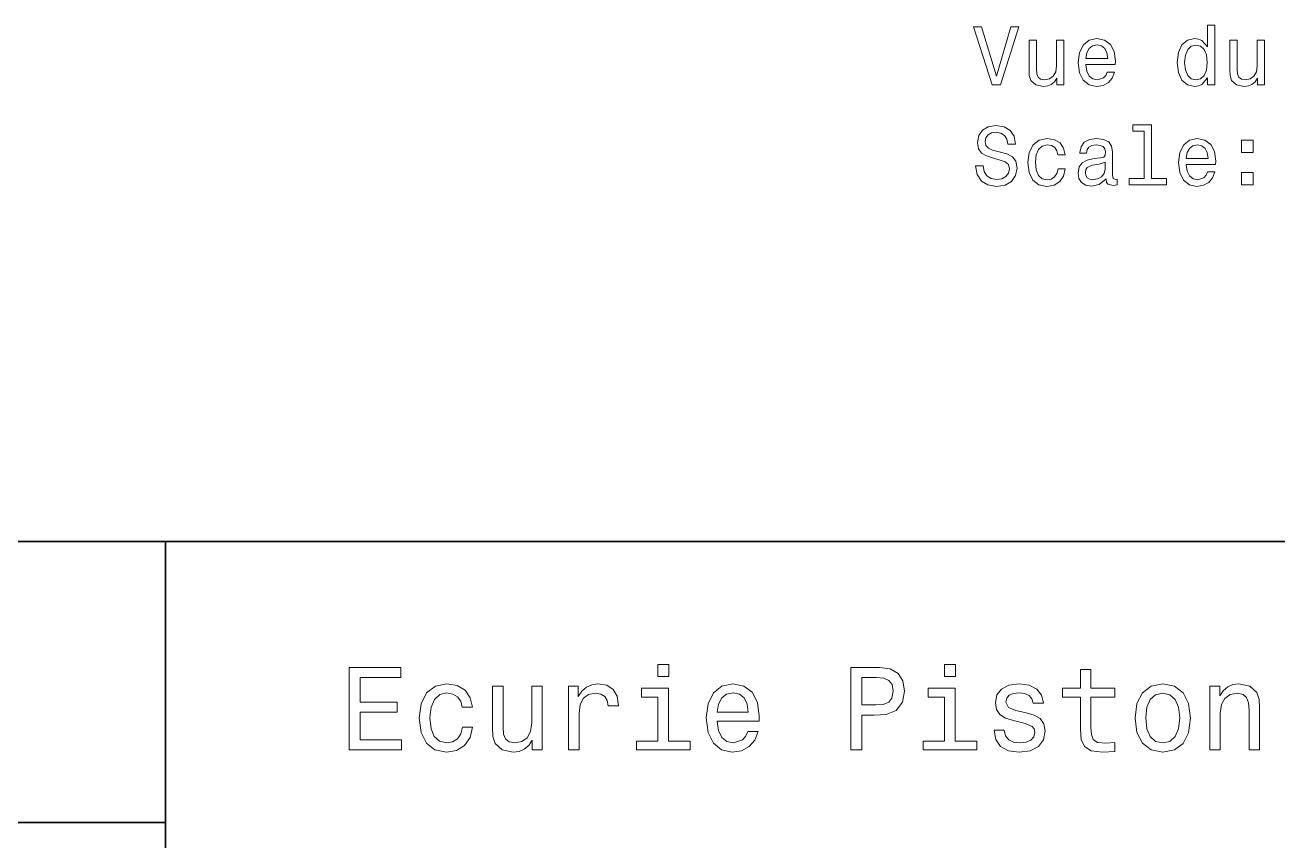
# Model space of a CAD drawing. Extents: x 0 to 297, y 0 to 210.
# Drawn here: x 153.5 to 229.3, y 51.9 to 101.3 of the extents above; entities that cross this region are included whole.
import ezdxf

# ---------------------------------------------------------------- set-up
doc = ezdxf.new("R2010")
doc.units = 0

msp = doc.modelspace()

# ---------------------------------------------------------------- linework, layer by layer
at = {"color": 7, "lineweight": 35}
for p, q in [((97, 70), (287, 70)), ((162, 10), (162, 70)), ((97, 53), (162, 53))]:
    msp.add_line(p, q, dxfattribs=at)
at = {"color": 7, "lineweight": 13}
for points in [[(213.141724, 101.136406), (212.264191, 98.155861), (211.361465, 101.136406), (210.882355, 101.136406), (212.012039, 97.631363), (212.516357, 97.631363), (213.620819, 101.136406)], [(225.02861, 98.04995), (225.02861, 97.631363), (225.472412, 97.631363), (225.472412, 101.252403), (225.033646, 101.252403), (225.033646, 99.926033), (224.695755, 100.309319), (224.488983, 100.400093), (224.251953, 100.435394), (223.823273, 100.334534), (223.490417, 100.052109), (223.27356, 99.598221), (223.197922, 98.987991), (223.27356, 98.377762), (223.490417, 97.918823), (223.823273, 97.631363), (224.251953, 97.535545), (224.488983, 97.570847), (224.70079, 97.661621)], [(216.344162, 100.339577), (215.90036, 100.339577), (215.90036, 98.776176), (215.84993, 98.413063), (215.703674, 98.150818), (215.47673, 97.989433), (215.179184, 97.939003), (214.942154, 97.979347), (214.790848, 98.10038), (214.705124, 98.307152), (214.684952, 98.599663), (214.684952, 100.339577), (214.24115, 100.339577), (214.24115, 98.559319), (214.256271, 98.201248), (214.352097, 97.903694), (214.644608, 97.631363), (215.113617, 97.535545), (215.365784, 97.570847), (215.582642, 97.661621), (215.769241, 97.817963), (215.920532, 98.044907), (215.920532, 97.631363), (216.344162, 97.631363)], [(217.680618, 98.856865), (219.455841, 98.856865), (219.460876, 99.063637), (219.380188, 99.643608), (219.158295, 100.077332), (218.805267, 100.339577), (218.336243, 100.435394), (217.877304, 100.334534), (217.524277, 100.052109), (217.297333, 99.593178), (217.216644, 98.987991), (217.292297, 98.367676), (217.519241, 97.91378), (217.867218, 97.631363), (218.321106, 97.535545), (218.714478, 97.601105), (219.037247, 97.772575), (219.274277, 98.044907), (219.410446, 98.40802), (218.971695, 98.40802), (218.880905, 98.206291), (218.749786, 98.054993), (218.376587, 97.93396), (218.089127, 97.989433), (217.872269, 98.165947), (217.731049, 98.453407), (217.680618, 98.841736)], [(228.488266, 100.339577), (228.044464, 100.339577), (228.044464, 98.776176), (227.994019, 98.413063), (227.847778, 98.150818), (227.620819, 97.989433), (227.323273, 97.939003), (227.086243, 97.979347), (226.934952, 98.10038), (226.849213, 98.307152), (226.829041, 98.599663), (226.829041, 100.339577), (226.385239, 100.339577), (226.385239, 98.559319), (226.40036, 98.201248), (226.496185, 97.903694), (226.788696, 97.631363), (227.257721, 97.535545), (227.509872, 97.570847), (227.72673, 97.661621), (227.91333, 97.817963), (228.064636, 98.044907), (228.064636, 97.631363), (228.488266, 97.631363)], [(217.680618, 99.230064), (217.736099, 99.578049), (217.872269, 99.835251), (218.079041, 99.991592), (218.351379, 100.047066), (218.618668, 99.991592), (218.825439, 99.835251), (218.951523, 99.578049), (218.996902, 99.230064)], [(224.327591, 100.03698), (224.620102, 99.966377), (224.84201, 99.769691), (224.973129, 99.441879), (225.02356, 98.987991), (224.973129, 98.52906), (224.84201, 98.201248), (224.620102, 97.999519), (224.327591, 97.93396), (224.050217, 97.999519), (223.838409, 98.201248), (223.697189, 98.534103), (223.65181, 98.987991), (223.697189, 99.436836), (223.838409, 99.764648), (224.050217, 99.966377)], [(211.467361, 92.739433), (211.008438, 92.739433), (211.109299, 92.204849), (211.361465, 91.811478), (211.749786, 91.574448), (212.274277, 91.488716), (212.793732, 91.569405), (213.182068, 91.791306), (213.429184, 92.13929), (213.519958, 92.598221), (213.444305, 93.011765), (213.232498, 93.27906), (212.889557, 93.455574), (212.430618, 93.586693), (212.037247, 93.682518), (211.780045, 93.793465), (211.633789, 93.954849), (211.588409, 94.207016), (211.633789, 94.43396), (211.764923, 94.605431), (211.966644, 94.72142), (212.244019, 94.761765), (212.526443, 94.711334), (212.748352, 94.575165), (212.894608, 94.348221), (212.96521, 94.040588), (213.424133, 94.040588), (213.424133, 94.050674), (213.343445, 94.524734), (213.106415, 94.877762), (212.733215, 95.099663), (212.228897, 95.175308), (211.775009, 95.099663), (211.421982, 94.887848), (211.195038, 94.560036), (211.114334, 94.136406), (211.179901, 93.758163), (211.371552, 93.500961), (211.674133, 93.329491), (212.087677, 93.198364), (212.496185, 93.082375), (212.803818, 92.97142), (212.990417, 92.810036), (213.055984, 92.547791), (212.995468, 92.280502), (212.839127, 92.078773), (212.602097, 91.95269), (212.294449, 91.912346), (211.951523, 91.967819), (211.68927, 92.129204), (211.522842, 92.391449)], [(221.210876, 94.832375), (221.210876, 91.957733), (220.298065, 91.957733), (220.298065, 91.584534), (222.562469, 91.584534), (222.562469, 91.957733), (221.654694, 91.957733), (221.654694, 95.205574), (220.514923, 95.205574), (220.514923, 94.832375)], [(215.981049, 93.39505), (216.419815, 93.39505), (216.329041, 93.798508), (216.112183, 94.116234), (215.774277, 94.31292), (215.335526, 94.388565), (214.851379, 94.287704), (214.483215, 94.00528), (214.251236, 93.546349), (214.170532, 92.931076), (214.246185, 92.320847), (214.473129, 91.866951), (214.831207, 91.584534), (215.320389, 91.488716), (215.754105, 91.564362), (216.09201, 91.776176), (216.32399, 92.109032), (216.424866, 92.552834), (216.001236, 92.552834), (215.925583, 92.270416), (215.784363, 92.058594), (215.582642, 91.927475), (215.335526, 91.887131), (215.027893, 91.95269), (214.805984, 92.154419), (214.669815, 92.482231), (214.62442, 92.946205), (214.669815, 93.400093), (214.81102, 93.727905), (215.037979, 93.929634), (215.335526, 94.000237), (215.597763, 93.954849), (215.794464, 93.83886), (215.925583, 93.647217)], [(218.901093, 91.937561), (218.901093, 91.922432), (218.9263, 91.750961), (219.001953, 91.629921), (219.319672, 91.534103), (219.566788, 91.574448), (219.566788, 91.917389), (219.460876, 91.90226), (219.319672, 91.967819), (219.294464, 92.169548), (219.294464, 93.571564), (219.233932, 93.929634), (219.057419, 94.181793), (218.749786, 94.333092), (218.316071, 94.388565), (217.892441, 94.328049), (217.579758, 94.156578), (217.383072, 93.88929), (217.317505, 93.536263), (217.317505, 93.506004), (217.715927, 93.506004), (217.751236, 93.717819), (217.862183, 93.869118), (218.043732, 93.959892), (218.300934, 93.995193), (218.548065, 93.969978), (218.724579, 93.894333), (218.830475, 93.763206), (218.865784, 93.58165), (218.845612, 93.369835), (218.764923, 93.263931), (218.563187, 93.213493), (218.184952, 93.173149), (217.751236, 93.082375), (217.443588, 92.92099), (217.262039, 92.668831), (217.206558, 92.295631), (217.256989, 91.962776), (217.41333, 91.71566), (217.665497, 91.559319), (218.013474, 91.503845), (218.482498, 91.609749)], [(223.75267, 92.810036), (225.527893, 92.810036), (225.532928, 93.016808), (225.45224, 93.596779), (225.230331, 94.030502), (224.877304, 94.292747), (224.408295, 94.388565), (223.949356, 94.287704), (223.596329, 94.00528), (223.369385, 93.546349), (223.288696, 92.941162), (223.364349, 92.320847), (223.591293, 91.866951), (223.93927, 91.584534), (224.393158, 91.488716), (224.78653, 91.554276), (225.109299, 91.725746), (225.346329, 91.998077), (225.482498, 92.361191), (225.043732, 92.361191), (224.952957, 92.159462), (224.821838, 92.008163), (224.448639, 91.887131), (224.161163, 91.942604), (223.944305, 92.119118), (223.803101, 92.406578), (223.75267, 92.794907)], [(223.75267, 93.183235), (223.808151, 93.531219), (223.944305, 93.788422), (224.151093, 93.944763), (224.423416, 94.000237), (224.690704, 93.944763), (224.897476, 93.788422), (225.02356, 93.531219), (225.068954, 93.183235)], [(227.096329, 93.541306), (227.792297, 93.541306), (227.792297, 94.292747), (227.096329, 94.292747)], [(218.850647, 92.532661), (218.790131, 92.270416), (218.628754, 92.06868), (218.386673, 91.937561), (218.089127, 91.892174), (217.897476, 91.917389), (217.761322, 91.998077), (217.675583, 92.13929), (217.65036, 92.335976), (217.670532, 92.512489), (217.751236, 92.638565), (218.07399, 92.779778), (218.482498, 92.840294), (218.850647, 92.961334)], [(227.096329, 91.584534), (227.792297, 91.584534), (227.792297, 92.335976), (227.096329, 92.335976)], [(173.109512, 57.381123), (176.279541, 57.381123), (176.279541, 57.986309), (173.772339, 57.986309), (173.772339, 59.679394), (176.005768, 59.679394), (176.005768, 60.277374), (173.772339, 60.277374), (173.772339, 61.775936), (176.221893, 61.775936), (176.221893, 62.381123), (173.109512, 62.381123)], [(192.439484, 62.554031), (191.769455, 62.554031), (191.769455, 61.833572), (192.439484, 61.833572)], [(203.462524, 57.381123), (204.125351, 57.381123), (204.125351, 59.492073), (204.860229, 59.492073), (205.602295, 59.528095), (206.193085, 59.780258), (206.574921, 60.270172), (206.704605, 60.940201), (206.603745, 61.559795), (206.315552, 62.013687), (205.840057, 62.287464), (205.191635, 62.381123), (203.462524, 62.381123)], [(209.788177, 62.554031), (209.118149, 62.554031), (209.118149, 61.833572), (209.788177, 61.833572)], [(217.353027, 60.579971), (217.353027, 58.64193), (217.396255, 58.015129), (217.597992, 57.582851), (218.001434, 57.330688), (218.685883, 57.244236), (219.43515, 57.280258), (219.43515, 57.827808), (218.887604, 57.78458), (218.390488, 57.842216), (218.123917, 58.022331), (218.008652, 58.324928), (217.98703, 58.75), (217.98703, 60.579971), (219.43515, 60.579971), (219.43515, 61.120316), (217.98703, 61.120316), (217.98703, 62.251438), (217.353027, 62.251438), (217.353027, 61.120316), (216.257935, 61.120316), (216.257935, 60.579971)], [(205.01152, 61.76873), (205.443802, 61.725502), (205.760803, 61.588615), (205.94812, 61.336452), (206.01297, 60.940201), (205.940918, 60.522331), (205.746399, 60.270172), (205.414978, 60.140488), (204.96109, 60.104465), (204.125351, 60.104465), (204.125351, 61.76873)], [(179.932281, 59.967579), (180.559082, 59.967579), (180.429398, 60.543945), (180.119598, 60.997837), (179.636887, 61.278816), (179.010086, 61.386887), (178.318436, 61.242794), (177.792511, 60.839336), (177.46109, 60.183716), (177.345825, 59.304752), (177.453888, 58.432995), (177.778091, 57.78458), (178.289627, 57.381123), (178.988464, 57.244236), (179.608063, 57.352303), (180.090775, 57.6549), (180.42218, 58.130402), (180.566284, 58.764408), (179.96109, 58.764408), (179.853027, 58.36095), (179.651291, 58.058357), (179.363113, 57.871037), (179.010086, 57.8134), (178.570602, 57.907059), (178.253601, 58.195244), (178.059082, 58.663544), (177.994232, 59.326366), (178.059082, 59.974781), (178.260803, 60.443081), (178.585007, 60.731266), (179.010086, 60.83213), (179.38472, 60.767288), (179.66571, 60.601585), (179.853027, 60.327808)], [(184.788177, 61.25), (184.154175, 61.25), (184.154175, 59.016571), (184.082123, 58.497837), (183.873199, 58.123196), (183.548996, 57.892651), (183.123917, 57.820602), (182.785294, 57.878242), (182.569168, 58.051151), (182.446686, 58.346542), (182.417862, 58.764408), (182.417862, 61.25), (181.783859, 61.25), (181.783859, 58.706772), (181.805481, 58.195244), (181.942368, 57.770172), (182.360229, 57.381123), (183.030258, 57.244236), (183.390488, 57.294666), (183.700287, 57.424351), (183.966858, 57.647694), (184.182999, 57.971901), (184.182999, 57.381123), (184.788177, 57.381123)], [(186.380402, 57.381123), (187.014404, 57.381123), (187.014404, 59.592937), (187.079254, 60.12608), (187.273773, 60.507923), (187.590775, 60.738472), (188.015854, 60.817722), (188.332855, 60.767288), (188.570602, 60.623199), (188.714691, 60.378242), (188.765121, 60.046829), (189.406342, 60.046829), (189.319885, 60.630402), (189.082123, 61.048271), (188.685883, 61.30043), (188.145538, 61.386887), (187.778091, 61.32925), (187.46109, 61.185158), (187.180115, 60.940201), (186.956772, 60.608788), (186.956772, 61.25), (186.380402, 61.25)], [(192.417862, 57.914265), (192.417862, 61.120316), (190.789627, 61.120316), (190.789627, 60.579971), (191.783859, 60.579971), (191.783859, 57.914265), (190.48703, 57.914265), (190.48703, 57.381123), (193.729111, 57.381123), (193.729111, 57.914265)], [(195.37175, 59.131844), (197.907776, 59.131844), (197.914978, 59.427231), (197.799713, 60.255764), (197.482712, 60.875359), (196.978378, 61.25), (196.30835, 61.386887), (195.65274, 61.242794), (195.148407, 60.839336), (194.824203, 60.183716), (194.708923, 59.319164), (194.817001, 58.432995), (195.141205, 57.78458), (195.638321, 57.381123), (196.286743, 57.244236), (196.848694, 57.337894), (197.309799, 57.582851), (197.648407, 57.971901), (197.842941, 58.490631), (197.216141, 58.490631), (197.086456, 58.20245), (196.899139, 57.986309), (196.365997, 57.8134), (195.955322, 57.892651), (195.645538, 58.14481), (195.443802, 58.555473), (195.37175, 59.110229)], [(195.37175, 59.664986), (195.451004, 60.162102), (195.645538, 60.529537), (195.940918, 60.75288), (196.329971, 60.83213), (196.711807, 60.75288), (197.007202, 60.529537), (197.187317, 60.162102), (197.252167, 59.664986)], [(209.766571, 57.914265), (209.766571, 61.120316), (208.138321, 61.120316), (208.138321, 60.579971), (209.132568, 60.579971), (209.132568, 57.914265), (207.835724, 57.914265), (207.835724, 57.381123), (211.077805, 57.381123), (211.077805, 57.914265)], [(214.060516, 59.636166), (213.44812, 59.780258), (212.994232, 59.945965), (212.842941, 60.28458), (212.886169, 60.522331), (213.03746, 60.695244), (213.282425, 60.803314), (213.635437, 60.846542), (213.97406, 60.803314), (214.240631, 60.67363), (214.413544, 60.479107), (214.485596, 60.219738), (215.105194, 60.219738), (215.105194, 60.23415), (214.997116, 60.70245), (214.701721, 61.069885), (214.240631, 61.30043), (213.635437, 61.386887), (213.023056, 61.30043), (212.57637, 61.062679), (212.29538, 60.709652), (212.208939, 60.262966), (212.273773, 59.830688), (212.475494, 59.528095), (212.806915, 59.311958), (213.289627, 59.16066), (213.995682, 58.987751), (214.427948, 58.807636), (214.543228, 58.663544), (214.586456, 58.447407), (214.521606, 58.180836), (214.348694, 57.979107), (214.067719, 57.849422), (213.693085, 57.806194), (213.296829, 57.849422), (213.008636, 58.000721), (212.814117, 58.245674), (212.734863, 58.584293), (212.122482, 58.584293), (212.223343, 58.007923), (212.518738, 57.590057), (212.98703, 57.337894), (213.635437, 57.244236), (214.312683, 57.337894), (214.809799, 57.590057), (215.112396, 57.993515), (215.220459, 58.519451), (215.141205, 58.973343), (214.917862, 59.283138), (214.55043, 59.484871)], [(220.65274, 59.311958), (220.768005, 58.432995), (221.099426, 57.78458), (221.625366, 57.381123), (222.331421, 57.244236), (223.030258, 57.381123), (223.556198, 57.777374), (223.887604, 58.425793), (224.010086, 59.311958), (223.887604, 60.190922), (223.556198, 60.846542), (223.030258, 61.242794), (222.331421, 61.386887), (221.625366, 61.242794), (221.099426, 60.839336), (220.768005, 60.190922)], [(221.301147, 59.319164), (221.365997, 59.967579), (221.567719, 60.435879), (221.891937, 60.72406), (222.331421, 60.824928), (222.763687, 60.72406), (223.087891, 60.443081), (223.289627, 59.967579), (223.361679, 59.319164), (223.289627, 58.663544), (223.087891, 58.188038), (222.763687, 57.899853), (222.331421, 57.806194), (221.891937, 57.899853), (221.567719, 58.188038), (221.365997, 58.663544)], [(225.177246, 57.381123), (225.811249, 57.381123), (225.811249, 59.614552), (225.876083, 60.12608), (226.085022, 60.500717), (226.409225, 60.731266), (226.841507, 60.817722), (227.187317, 60.745674), (227.403458, 60.551151), (227.511536, 60.226944), (227.547546, 59.794666), (227.547546, 57.381123), (228.181564, 57.381123), (228.181564, 59.924351), (228.15274, 60.435879), (228.023056, 60.86095), (227.597992, 61.25), (226.935165, 61.386887), (226.567719, 61.336452), (226.257935, 61.199566), (225.991364, 60.969017), (225.782425, 60.659222), (225.782425, 61.25), (225.177246, 61.25)]]:
    msp.add_lwpolyline(points, close=True, dxfattribs=at)

doc.saveas('drawing.dxf')
